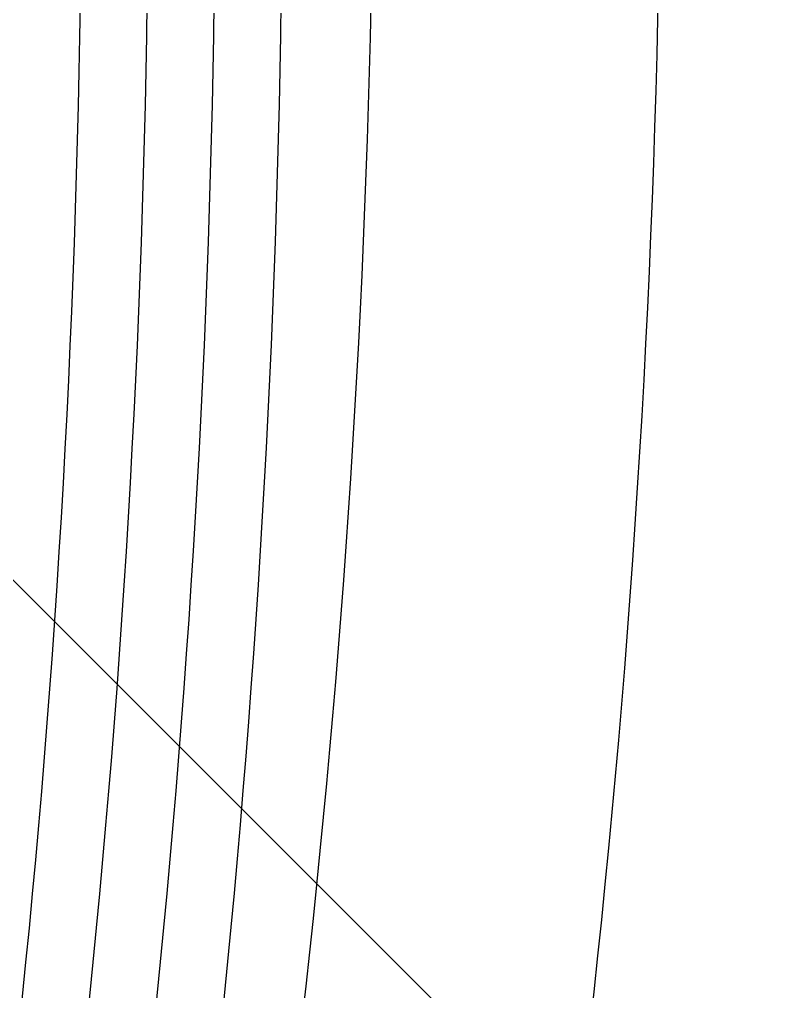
# Model space of a CAD drawing. Header units: millimetres. Extents: x -1292 to 2253, y 326 to 453.
# Drawn here: x 2092.6513 to 2092.7304, y 361.693 to 361.7946 of the extents above; entities that cross this region are included whole.
import ezdxf

# ---------------------------------------------------------------- set-up
doc = ezdxf.new("R2010")
doc.units = ezdxf.units.MM
doc.header["$LTSCALE"] = 0.5
doc.layers.add('-HIDRO', color=8, linetype='Continuous')
doc.layers.add('Esgoto', color=5, linetype='ByLayer')

# ---------------------------------------------------------------- blocks, each defined once
blk = doc.blocks.new('Tanque02')
at = {"layer": '-HIDRO'}
for centre, radius, start, end in [((0.00821, 0.82218), 1.18124, 269.58449, 280.73191), ((0.00821, 0.82218), 1.18824, 269.58449, 280.66795), ((0.00821, 0.82218), 1.19524, 269.58449, 280.60474), ((0.00821, 0.82218), 1.20224, 269.58449, 280.54229), ((0, 0.7633), 1.15293, 270, 281.29823), ((0, 0.7633), 1.18293, 270, 281.71322)]:
    blk.add_arc(centre, radius, start, end, dxfattribs=at)

msp = doc.modelspace()

# ---------------------------------------------------------------- linework, layer by layer
at = {"layer": 'Esgoto', "color": 3}
msp.add_polyline3d([(2092.63551, 361.75115, 0), (2092.83098, 361.55568, 0)], dxfattribs=at)

# ---------------------------------------------------------------- block references
at = {"layer": '-HIDRO', "ltscale": 0.05, "xscale": -1, "rotation": 90}
msp.add_blockref('Tanque02', (2092.29874, 361.82117), dxfattribs=at)

doc.saveas('drawing.dxf')
